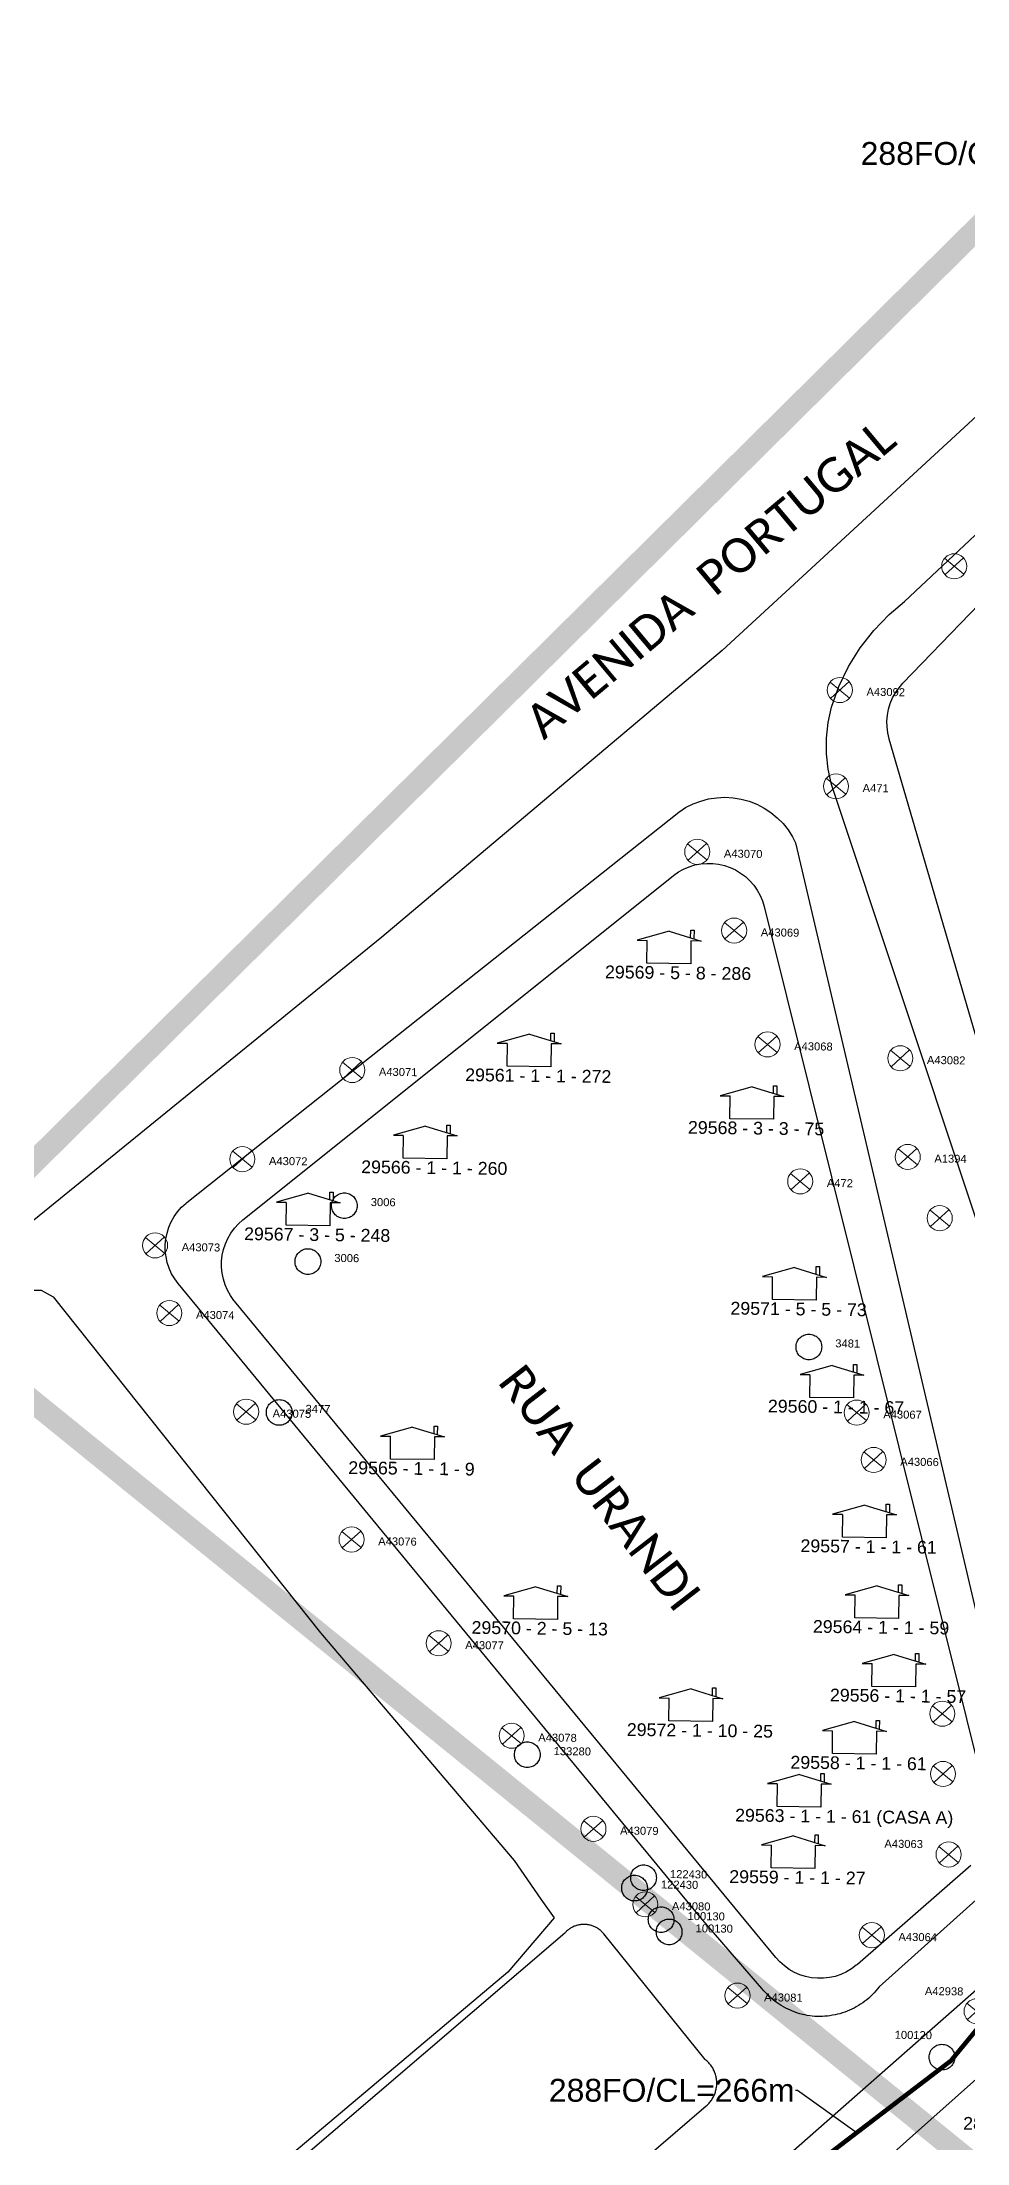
# Model space of a CAD drawing. Header units: millimetres. Extents: x 676447 to 689606, y 7455628 to 7463967.
# Drawn here: x 687744.1 to 687825.1, y 7460606.2 to 7460790 of the extents above; entities that cross this region are included whole.
import ezdxf

# ---------------------------------------------------------------- set-up
doc = ezdxf.new("R2010")
doc.units = ezdxf.units.MM
doc.header["$LTSCALE"] = 0.1
doc.header["$MEASUREMENT"] = 0
doc.linetypes.add('PHANTOM2', pattern=[1.25, 0.625, -0.125, 0.125, -0.125, 0.125, -0.125])
doc.layers.add('10.4-Postes', color=1, linetype='Continuous', lineweight=0)
for name, color, linetype in [('Caixas Subterrâneas', 5, 'Continuous'), ('CELULARIZAÇÃO CABO 5', 7, 'Continuous'), ('label_cabos', 7, 'Continuous'), ('label_cabos @ 1', 7, 'Continuous'), ('LEGENDAS_INFRAESTRUTURAS', 7, 'Continuous'), ('MUB_MEIOFIO', 7, 'Continuous'), ('MUB_OBRA_ARTE', 7, 'Continuous'), ('MUB_QUADRAS', 7, 'Continuous'), ('MUB_SEGMENTO', 7, 'Continuous'), ('NOS_DE_INFRAESTRUTURA', 7, 'Continuous'), ('surveys', 7, 'Continuous'), ('SURVEYS_LEGENDAS', 7, 'Continuous')]:
    doc.layers.add(name, color=color, linetype=linetype)
doc.styles.add('Legend', font='calibri.ttf')
doc.styles.get("Standard").update_dxf_attribs({"font": 'arial.ttf'})
doc.dimstyles.new('FW', dxfattribs={"dimscale": 0, "dimtxt": 2, "dimasz": 0.18, "dimexe": 0.18, "dimexo": 0.0625, "dimgap": 0.09, "dimtad": 0, "dimtoh": 1, "dimdec": 0, "dimzin": 0, "dimdsep": 46, "dimtxsty": 'Standard', "dimcen": 0.09, "dimse1": 1, "dimse2": 1, "dimsd1": 1, "dimsd2": 1, "dimclrt": 7, "dimadec": 0, "dimazin": 0, "dimtfac": 1, "dimtdec": 0, "dimtofl": 0, "dimtmove": 0, "dimatfit": 3, "dimfxl": 0, "dimtolj": 1, "dimtzin": 0, "dimarcsym": 0})

# ---------------------------------------------------------------- blocks, each defined once
blk = doc.blocks.new('PTPT')
at = {"layer": '10.4-Postes', "color": 1, "linetype": 'PHANTOM2'}
for points in [[(-0.0000079, 0.0000104), (0.0000075, -0.000002)], [(0.000007, 0.0000109), (-0.0000074, -0.0000025)]]:
    blk.add_lwpolyline(points, dxfattribs=at)
at = {"layer": '10.4-Postes', "color": 1}
blk.add_circle((-0.0000002, 0.0000042), 0.00000987, dxfattribs=at)
blk = doc.blocks.new('MHMZ')
at = {"linetype": 'PHANTOM2'}
blk.add_circle((0, 0), 0.0000101, dxfattribs=at)
blk = doc.blocks.new('LVLV')
for p, q in [((0, 0.0000254), (-0.0000251, 0.000018)), ((-0.0000251, 0.000018), (-0.0000173, 0.000018)), ((-0.0000172, 0), (-0.0000172, 0.0000179)), ((0, 0.0000254), (0.0000251, 0.000018)), ((0.0000169, 0.0000264), (0.0000195, 0.0000264)), ((0.0000169, 0.0000205), (0.0000169, 0.0000264)), ((0.0000251, 0.000018), (0.0000172, 0.000018)), ((0.0000172, 0.000018), (0.0000172, 0)), ((0.0000195, 0.0000264), (0.0000195, 0.0000198)), ((0.0000172, 0), (-0.0000172, 0))]:
    blk.add_line(p, q)

msp = doc.modelspace()

# ---------------------------------------------------------------- linework, layer by layer
at = {"color": 1, "const_width": 0.4}
msp.add_lwpolyline([(687664.85, 7460492.18), (687664.85, 7460492.18), (687673.68, 7460492.7), (687762.97, 7460567.06), (687823.66, 7460613.39), (687840.93, 7460634.38), (687840.93, 7460634.38), (687840.93, 7460634.38), (687840.93, 7460634.38), (687844.46, 7460637.56)], dxfattribs=at)
at = {"layer": 'CELULARIZAÇÃO CABO 5', "color": 6, "const_width": 2}
msp.add_lwpolyline([(687832.07, 7460779.74), (687731.71, 7460680.45), (687829.52, 7460601.15), (687829.52, 7460601.15), (687863.87, 7460526), (687906.7, 7460513.34), (687894.17, 7460505.78), (687933.94, 7460486.64), (687933.94, 7460486.64), (687905.41, 7460401.32), (687981.65, 7460381.61), (688093.81, 7460413.41), (687978.37, 7460609.41), (687978.37, 7460609.41), (687907.78, 7460591.89), (687884.72, 7460648.05), (687884.72, 7460648.05), (687881.34, 7460665.34), (687887.11, 7460672.27), (687886.61, 7460692.44), (687868.2, 7460698.52), (687832.07, 7460779.74)], dxfattribs=at)
at = {"layer": 'MUB_MEIOFIO', "linetype": 'Continuous'}
for points in [[(687867.71, 7460797.36), (687834.85, 7460765.51), (687803.63, 7460736.75), (687773.85, 7460711.69), (687710.39, 7460660.13)], [(687837.51, 7460652.06), (687813.19, 7460725.05), (687812.91, 7460726.37), (687812.76, 7460727.73), (687812.76, 7460729.1), (687812.9, 7460730.46), (687813.19, 7460731.8), (687813.85, 7460733.62), (687814.69, 7460735.35), (687815.71, 7460736.99), (687816.9, 7460738.52), (687818.24, 7460739.91), (687819.6, 7460741.06), (687851.44, 7460770.95)], [(687826.72, 7460628.23), (687817.36, 7460619.85), (687817.22, 7460619.68), (687817.08, 7460619.51), (687816.93, 7460619.34), (687816.78, 7460619.18), (687816.62, 7460619.02), (687816.46, 7460618.87), (687816.29, 7460618.73), (687816.12, 7460618.59), (687815.94, 7460618.46), (687815.75, 7460618.33), (687815.57, 7460618.22), (687815.37, 7460618.1), (687815.18, 7460618), (687814.98, 7460617.9), (687814.78, 7460617.8), (687814.57, 7460617.72), (687814.37, 7460617.64), (687814.16, 7460617.57), (687813.94, 7460617.5), (687813.73, 7460617.45), (687813.51, 7460617.4), (687813.29, 7460617.36), (687813.07, 7460617.32), (687812.85, 7460617.29), (687812.63, 7460617.28), (687812.41, 7460617.26), (687812.19, 7460617.26), (687811.97, 7460617.26), (687811.75, 7460617.27), (687811.52, 7460617.29), (687811.3, 7460617.32), (687811.08, 7460617.35), (687810.87, 7460617.4), (687810.65, 7460617.44), (687810.43, 7460617.5), (687810.22, 7460617.56), (687810.01, 7460617.64), (687809.8, 7460617.71), (687809.6, 7460617.8), (687809.4, 7460617.89), (687809.2, 7460617.99), (687809, 7460618.1), (687808.81, 7460618.21), (687808.62, 7460618.33), (687808.44, 7460618.45), (687808.26, 7460618.58), (687808.09, 7460618.72), (687807.92, 7460618.87), (687807.75, 7460619.02), (687807.59, 7460619.17), (687807.44, 7460619.33), (687807.29, 7460619.5), (687801.75, 7460625.9), (687756.02, 7460681.37), (687755.71, 7460681.79), (687755.44, 7460682.24), (687755.23, 7460682.72), (687755.06, 7460683.21), (687754.95, 7460683.72), (687754.89, 7460684.24), (687754.88, 7460684.77), (687754.93, 7460685.29), (687755.04, 7460685.8), (687755.2, 7460686.3), (687755.4, 7460686.78), (687755.66, 7460687.24), (687755.97, 7460687.66), (687756.31, 7460688.05), (687756.7, 7460688.41), (687756.77, 7460688.47), (687769.39, 7460698.48), (687799.83, 7460722.63), (687800.43, 7460723.02), (687801.08, 7460723.34), (687801.75, 7460723.59), (687802.44, 7460723.78), (687803.15, 7460723.88), (687803.87, 7460723.92), (687804.59, 7460723.88), (687805.3, 7460723.76), (687805.99, 7460723.57), (687806.66, 7460723.31), (687807.3, 7460722.98), (687807.9, 7460722.58), (687808.46, 7460722.13), (687808.96, 7460721.62), (687809.41, 7460721.06), (687809.8, 7460720.45), (687810.06, 7460719.94), (687829.4, 7460637.55)], [(687707.36, 7460556.69), (687665.64, 7460605.71), (687662.44, 7460609.48), (687662.25, 7460609.73), (687662.09, 7460610), (687661.51, 7460611.14), (687661.54, 7460611.94), (687661.96, 7460612.75), (687662.96, 7460613.86), (687664.96, 7460615.52), (687694.36, 7460640.01), (687719.29, 7460661.86), (687741.8, 7460680.07), (687743.02, 7460680.81), (687744.01, 7460680.81), (687745.06, 7460680.21), (687768.47, 7460650.83), (687785.43, 7460630.91), (687787.75, 7460627.53), (687788.94, 7460625.88), (687784.86, 7460621.14), (687708.63, 7460556.95), (687708.06, 7460556.69), (687707.36, 7460556.69)], [(687830, 7460623.22), (687782.23, 7460581.22)]]:
    msp.add_lwpolyline(points, dxfattribs=at)
at = {"layer": 'MUB_OBRA_ARTE', "linetype": 'Continuous'}
for points in [[(687724.4, 7460542.55), (687802.24, 7460609.44), (687802.31, 7460609.5), (687802.38, 7460609.56), (687802.44, 7460609.62), (687802.5, 7460609.69), (687802.56, 7460609.76), (687802.62, 7460609.83), (687802.67, 7460609.91), (687802.72, 7460609.98), (687802.77, 7460610.06), (687802.82, 7460610.14), (687802.86, 7460610.22), (687802.9, 7460610.3), (687802.94, 7460610.38), (687802.98, 7460610.47), (687803.01, 7460610.55), (687803.04, 7460610.64), (687803.06, 7460610.73), (687803.09, 7460610.82), (687803.11, 7460610.91), (687803.12, 7460611), (687803.14, 7460611.09), (687803.15, 7460611.18), (687803.15, 7460611.27), (687803.16, 7460611.36), (687803.16, 7460611.45), (687803.16, 7460611.54), (687803.15, 7460611.63), (687803.14, 7460611.72), (687803.13, 7460611.81), (687803.11, 7460611.9), (687803.1, 7460611.99), (687803.07, 7460612.08), (687803.05, 7460612.17), (687803.02, 7460612.26), (687802.99, 7460612.34), (687802.96, 7460612.43), (687802.92, 7460612.51), (687802.88, 7460612.6), (687802.84, 7460612.68), (687802.8, 7460612.76), (687802.75, 7460612.83), (687802.7, 7460612.91), (687802.65, 7460612.99), (687802.59, 7460613.06), (687802.53, 7460613.13), (687802.47, 7460613.2), (687802.41, 7460613.26), (687802.34, 7460613.33), (687802.28, 7460613.39), (687802.21, 7460613.45), (687802.14, 7460613.51), (687793.26, 7460624.49), (687793.21, 7460624.55), (687793.16, 7460624.61), (687793.11, 7460624.67), (687793.05, 7460624.72), (687793, 7460624.77), (687792.94, 7460624.82), (687792.87, 7460624.87), (687792.81, 7460624.92), (687792.75, 7460624.96), (687792.68, 7460625), (687792.61, 7460625.04), (687792.55, 7460625.08), (687792.48, 7460625.11), (687792.41, 7460625.14), (687792.33, 7460625.17), (687792.26, 7460625.2), (687792.19, 7460625.22), (687792.11, 7460625.24), (687792.04, 7460625.26), (687791.96, 7460625.28), (687791.88, 7460625.29), (687791.81, 7460625.3), (687791.73, 7460625.31), (687791.65, 7460625.32), (687791.58, 7460625.32), (687791.5, 7460625.32), (687791.42, 7460625.32), (687791.34, 7460625.31), (687791.27, 7460625.31), (687791.19, 7460625.29), (687791.11, 7460625.28), (687791.04, 7460625.26), (687790.96, 7460625.25), (687790.89, 7460625.23), (687790.81, 7460625.2), (687790.74, 7460625.17), (687790.67, 7460625.15), (687790.6, 7460625.11), (687790.53, 7460625.08), (687790.46, 7460625.04), (687790.39, 7460625.01), (687790.32, 7460624.96), (687790.26, 7460624.92), (687790.2, 7460624.88), (687790.14, 7460624.83), (687790.08, 7460624.78), (687790.02, 7460624.73), (687789.96, 7460624.67), (687789.91, 7460624.62), (687789.86, 7460624.56)], [(687789.86, 7460624.56), (687711.97, 7460557.91)]]:
    msp.add_lwpolyline(points, dxfattribs=at)
at = {"layer": 'MUB_QUADRAS', "linetype": 'Continuous'}
for points in [[(687818.25, 7460729.01), (687818.24, 7460729.04), (687818.12, 7460729.55), (687818.06, 7460730.07), (687818.05, 7460730.59), (687818.09, 7460731.11), (687818.19, 7460731.63), (687818.35, 7460732.13), (687818.55, 7460732.61), (687818.8, 7460733.07), (687819.11, 7460733.49), (687819.45, 7460733.89), (687848.76, 7460764.22)], [(687827.3, 7460698.05), (687818.25, 7460729.01)], [(687760.95, 7460679.85), (687760.9, 7460679.91), (687760.6, 7460680.34), (687760.34, 7460680.79), (687760.13, 7460681.27), (687759.97, 7460681.77), (687759.86, 7460682.28), (687759.81, 7460682.8), (687759.82, 7460683.33), (687759.87, 7460683.85), (687759.99, 7460684.36), (687760.15, 7460684.86), (687760.37, 7460685.33), (687760.63, 7460685.78), (687760.94, 7460686.21), (687761.29, 7460686.59), (687761.68, 7460686.94), (687799.33, 7460717.05), (687799.38, 7460717.09), (687799.8, 7460717.39), (687800.26, 7460717.64), (687800.74, 7460717.84), (687801.24, 7460718), (687801.76, 7460718.1), (687802.28, 7460718.14), (687802.8, 7460718.13), (687803.32, 7460718.07), (687803.83, 7460717.95), (687804.33, 7460717.78), (687804.8, 7460717.56), (687805.25, 7460717.29), (687805.67, 7460716.98), (687806.05, 7460716.62), (687806.39, 7460716.22), (687806.69, 7460715.8), (687806.95, 7460715.34), (687807.15, 7460714.86), (687807.31, 7460714.36), (687826.98, 7460635.45)], [(687825.41, 7460630.47), (687815.47, 7460621.82), (687815.37, 7460621.74), (687814.95, 7460621.42), (687814.5, 7460621.16), (687814.02, 7460620.94), (687813.53, 7460620.77), (687813.02, 7460620.66), (687812.5, 7460620.6), (687811.97, 7460620.6), (687811.45, 7460620.65), (687810.94, 7460620.75), (687810.44, 7460620.91), (687809.96, 7460621.12), (687809.5, 7460621.37), (687809.08, 7460621.68), (687808.69, 7460622.03), (687808.33, 7460622.41), (687780.38, 7460656.3), (687760.95, 7460679.85)], [(687787.01, 7460577.2), (687830.16, 7460615.59), (687830.4, 7460615.79), (687830.67, 7460615.96), (687830.95, 7460616.1), (687831.24, 7460616.21), (687831.54, 7460616.29), (687831.85, 7460616.34), (687832.17, 7460616.35), (687832.48, 7460616.34), (687832.79, 7460616.28), (687833.09, 7460616.2), (687833.39, 7460616.09), (687833.66, 7460615.94), (687833.93, 7460615.77), (687834.17, 7460615.57), (687834.39, 7460615.35), (687834.59, 7460615.1), (687834.76, 7460614.84), (687834.9, 7460614.56), (687834.98, 7460614.34), (687858.17, 7460547.59)]]:
    msp.add_lwpolyline(points, dxfattribs=at)

# ---------------------------------------------------------------- block references
at = {"layer": 'Caixas Subterrâneas', "color": 40, "xscale": 111319.4907932736, "yscale": 111319.4907932736, "zscale": 111319.4907932736}
for p, rotation in [((687770.56, 7460688.19), 359.2856540668482), ((687811.22, 7460675.83), 359.285495608489), ((687764.86, 7460670.1), 359.2856700888718), ((687786.57, 7460640.16), 359.2855781454506), ((687795.96, 7460628.49), 359.2855388113183), ((687798.29, 7460625.73), 359.2855290788608), ((687822.87, 7460613.7), 359.2854495995902)]:
    msp.add_blockref('MHMZ', p, dxfattribs=dict(at, rotation=rotation))
at = {"layer": 'Caixas Subterrâneas', "color": 5}
for p, xscale, yscale, zscale, rotation in [((687767.37, 7460683.3), 111319.4907932735, 111319.4907932735, 111319.4907932735, 312.2856646535986), ((687811.22, 7460675.83), 111319.4907932736, 111319.4907932736, 111319.4907932736, 359.285495608489), ((687764.86, 7460670.1), 111319.4907932736, 111319.4907932736, 111319.4907932736, 359.2856700888718), ((687786.57, 7460640.16), 111319.4907932736, 111319.4907932736, 111319.4907932736, 359.2855781454506), ((687796.75, 7460629.4), 111319.4907932736, 111319.4907932736, 111319.4907932736, 359.2855360804866), ((687798.99, 7460624.66), 111319.4907932736, 111319.4907932736, 111319.4907932736, 359.2855260723771)]:
    msp.add_blockref('MHMZ', p, dxfattribs=dict(at, xscale=xscale, yscale=yscale, zscale=zscale, rotation=rotation))
at = {"layer": 'NOS_DE_INFRAESTRUTURA', "color": 1}
for p, xscale, yscale, zscale, rotation in [((687823.96, 7460743.66), 111319.4907932736, 111319.4907932736, 111319.4907932736, 359.2854684439571), ((687823.96, 7460743.66), 111319.4907932736, 111319.4907932736, 111319.4907932736, 359.2854684439571), ((687813.95, 7460732.83), 111319.4907932736, 111319.4907932736, 111319.4907932736, 359.2855031057882), ((687813.95, 7460732.83), 111319.4907932736, 111319.4907932736, 111319.4907932736, 359.2855031057882), ((687813.61, 7460724.41), 111319.4907932736, 111319.4907932736, 111319.4907932736, 359.2855017530948), ((687813.61, 7460724.41), 111319.4907932736, 111319.4907932736, 111319.4907932736, 359.2855017530948), ((687801.47, 7460718.68), 111319.4907932736, 111319.4907932736, 111319.4907932736, 359.2855461072467), ((687801.47, 7460718.68), 111319.4907932736, 111319.4907932736, 111319.4907932736, 359.2855461072468), ((687804.7, 7460711.79), 111319.4907932735, 111319.4907932735, 111319.4907932735, 359.2855316515369), ((687804.7, 7460711.79), 111319.4907932735, 111319.4907932735, 111319.4907932735, 359.2855316515369), ((687807.62, 7460701.83), 111319.4907932735, 111319.4907932735, 111319.4907932735, 359.2855174476758), ((687807.62, 7460701.83), 111319.4907932735, 111319.4907932735, 111319.4907932735, 359.2855174476758), ((687771.27, 7460699.59), 111319.4907932736, 111319.4907932736, 111319.4907932736, 359.2856549398452), ((687771.27, 7460699.59), 111319.4907932736, 111319.4907932736, 111319.4907932736, 359.2856549398452), ((687819.24, 7460700.62), 111319.4907932735, 111319.4907932735, 111319.4907932735, 359.2854728877094), ((687819.24, 7460700.62), 111319.4907932736, 111319.4907932736, 111319.4907932736, 359.2854728877094), ((687761.65, 7460691.79), 111319.4907932736, 111319.4907932736, 111319.4907932736, 359.2856890821801), ((687761.65, 7460691.79), 111319.4907932736, 111319.4907932736, 111319.4907932736, 359.2856890821801), ((687819.89, 7460691.99), 111319.4907932736, 111319.4907932736, 111319.4907932736, 359.2854677098698), ((687819.89, 7460691.99), 111319.4907932736, 111319.4907932736, 111319.4907932736, 359.2854677098698), ((687810.48, 7460689.85), 111319.4907932735, 111319.4907932735, 111319.4907932735, 359.2855028181774), ((687810.48, 7460689.85), 111319.4907932735, 111319.4907932735, 111319.4907932735, 359.2855028181772), ((687822.69, 7460686.63), 111319.4907932736, 111319.4907932736, 111319.4907932736, 359.2854554002671), ((687822.69, 7460686.63), 111319.4907932736, 111319.4907932736, 111319.4907932736, 359.2854554002671), ((687754.01, 7460684.25), 111319.4907932736, 111319.4907932736, 111319.4907932736, 359.2857157336212), ((687754.01, 7460684.25), 111319.4907932736, 111319.4907932736, 111319.4907932736, 359.2857157336211), ((687755.26, 7460678.33), 111319.4907932736, 111319.4907932736, 111319.4907932736, 359.2857091599826), ((687755.26, 7460678.33), 111319.4907932736, 111319.4907932736, 111319.4907932736, 359.2857091599826), ((687761.98, 7460669.7), 111319.4907932736, 111319.4907932736, 111319.4907932736, 359.2856809128348), ((687761.98, 7460669.7), 111319.4907932736, 111319.4907932736, 111319.4907932736, 359.2856809128349), ((687815.42, 7460669.62), 111319.4907932736, 111319.4907932736, 111319.4907932736, 359.2854777017788), ((687815.42, 7460669.62), 111319.4907932736, 111319.4907932736, 111319.4907932736, 359.2854777017788), ((687816.91, 7460665.48), 111319.4907932736, 111319.4907932736, 111319.4907932736, 359.2854707255549), ((687816.91, 7460665.48), 111319.4907932736, 111319.4907932736, 111319.4907932736, 359.2854707255549), ((687771.21, 7460658.52), 111319.4907932736, 111319.4907932736, 111319.4907932736, 359.285642306465), ((687771.21, 7460658.52), 111319.4907932736, 111319.4907932736, 111319.4907932736, 359.285642306465), ((687778.83, 7460649.44), 111319.4907932736, 111319.4907932736, 111319.4907932736, 359.2856104703973), ((687778.83, 7460649.44), 111319.4907932736, 111319.4907932736, 111319.4907932736, 359.2856104703973), ((687822.92, 7460643.28), 111319.4907932736, 111319.4907932736, 111319.4907932736, 359.2854409299041), ((687822.92, 7460643.28), 111319.4907932736, 111319.4907932736, 111319.4907932736, 359.2854409299041), ((687785.22, 7460641.35), 111319.4907932736, 111319.4907932736, 111319.4907932736, 359.2855836548599), ((687785.22, 7460641.35), 111319.4907932736, 111319.4907932736, 111319.4907932736, 359.2855836548599), ((687822.98, 7460638.01), 111319.4907932736, 111319.4907932736, 111319.4907932736, 359.2854390665108), ((687822.98, 7460638.01), 111319.4907932736, 111319.4907932736, 111319.4907932736, 359.2854390665108), ((687792.38, 7460633.21), 111319.4907932736, 111319.4907932736, 111319.4907932736, 359.2855538863436), ((687792.38, 7460633.21), 111319.4907932736, 111319.4907932736, 111319.4907932736, 359.2855538863436), ((687823.47, 7460630.96), 111319.4907932736, 111319.4907932736, 111319.4907932736, 359.2854349657981), ((687823.47, 7460630.96), 111319.4907932736, 111319.4907932736, 111319.4907932736, 359.2854349657981), ((687796.92, 7460626.6), 111319.4907932736, 111319.4907932736, 111319.4907932736, 359.2855345682882), ((687796.92, 7460626.6), 111319.4907932736, 111319.4907932736, 111319.4907932736, 359.2855345682882), ((687816.75, 7460623.91), 111319.4907932736, 111319.4907932736, 111319.4907932736, 359.2854583039937), ((687816.75, 7460623.91), 111319.4907932736, 111319.4907932736, 111319.4907932736, 359.2854583039937), ((687804.99, 7460618.62), 111319.4907932736, 111319.4907932736, 111319.4907932736, 359.2855013635682), ((687804.99, 7460618.62), 111319.4907932736, 111319.4907932736, 111319.4907932736, 359.2855013635682), ((687825.92, 7460617.25), 111319.4907932735, 111319.4907932735, 111319.4907932735, 359.285421379957), ((687825.92, 7460617.25), 111319.4907932735, 111319.4907932735, 111319.4907932735, 359.285421379957)]:
    msp.add_blockref('PTPT', p, dxfattribs=dict(at, xscale=xscale, yscale=yscale, zscale=zscale, rotation=rotation))
at = {"layer": 'surveys', "color": 0}
for p, xscale, yscale, zscale, rotation in [((687798.96, 7460709.37), 111319.4907932736, 111319.4907932736, 111319.4907932736, 359.285552726302), ((687786.72, 7460700.37), 111319.4907932736, 111319.4907932736, 111319.4907932736, 359.2855964388615), ((687806.22, 7460695.77), 111319.4907932736, 111319.4907932736, 111319.4907932736, 359.2855208541714), ((687777.62, 7460692.32), 111319.4907932735, 111319.4907932735, 111319.4907932735, 359.2856285092844), ((687767.38, 7460686.46), 111319.4907932736, 111319.4907932736, 111319.4907932736, 359.2856656273243), ((687809.94, 7460679.95), 111319.4907932736, 111319.4907932736, 111319.4907932736, 359.2855017588602), ((687813.22, 7460671.39), 111319.4907932736, 111319.4907932736, 111319.4907932736, 359.2854865995548), ((687776.5, 7460666), 111319.4907932735, 111319.4907932735, 111319.4907932735, 359.2856082835194), ((687816.07, 7460659.17), 111319.4907932736, 111319.4907932736, 111319.4907932736, 359.285471935941), ((687787.29, 7460652.02), 111319.4907932736, 111319.4907932736, 111319.4907932736, 359.2855682791024), ((687817.16, 7460652.11), 111319.4907932736, 111319.4907932736, 111319.4907932736, 359.285465595223), ((687818.65, 7460646.11), 111319.4907932735, 111319.4907932735, 111319.4907932735, 359.2854580500277), ((687800.88, 7460643.09), 111319.4907932736, 111319.4907932736, 111319.4907932736, 359.2855246816437), ((687815.19, 7460640.23), 111319.4907932736, 111319.4907932736, 111319.4907932736, 359.2854693547599), ((687810.36, 7460635.6), 111319.4907932736, 111319.4907932736, 111319.4907932736, 359.2854401482838), ((687809.84, 7460630.23), 111319.4907932736, 111319.4907932736, 111319.4907932736, 359.2854865558221)]:
    msp.add_blockref('LVLV', p, dxfattribs=dict(at, xscale=xscale, yscale=yscale, zscale=zscale, rotation=rotation))

# ---------------------------------------------------------------- texts
at = {"layer": 'label_cabos', "linetype": 'Continuous', "char_height": 2, "attachment_point": 6}
for s, insert in [('288FO/CL=425m', (687837.26, 7460780.23)), ('288FO/CL=266m', (687809.97, 7460610.79))]:
    msp.add_mtext(s, dxfattribs=dict(at, insert=insert))
at = {"layer": 'LEGENDAS_INFRAESTRUTURAS', "color": 1}
for s, rotation, p in [('A43092', 359.2855, (687816.26, 7460732.8)), ('A43092', 359.2855, (687816.26, 7460732.8)), ('A471', 359.2855, (687815.92, 7460724.38)), ('A471', 359.2855, (687815.92, 7460724.38)), ('A43070', 359.2855, (687803.78, 7460718.65)), ('A43070', 359.2855, (687803.78, 7460718.65)), ('A43069', 359.2855, (687807.01, 7460711.76)), ('A43069', 359.2855, (687807.01, 7460711.76)), ('A43068', 359.2855, (687809.93, 7460701.8)), ('A43068', 359.2855, (687809.93, 7460701.8)), ('A43082', 359.2855, (687821.55, 7460700.59)), ('A43082', 359.2855, (687821.55, 7460700.59)), ('A43071', 359.2856, (687773.58, 7460699.56)), ('A43071', 359.2856, (687773.58, 7460699.56)), ('A43072', 359.2857, (687763.96, 7460691.76)), ('A43072', 359.2857, (687763.96, 7460691.76)), ('A1394', 359.2855, (687822.2, 7460691.97)), ('A1394', 359.2855, (687822.2, 7460691.97)), ('A472', 359.2855, (687812.79, 7460689.83)), ('A472', 359.2855, (687812.79, 7460689.83)), ('A43073', 359.2857, (687756.32, 7460684.22)), ('A43073', 359.2857, (687756.32, 7460684.22)), ('A43074', 359.2857, (687757.57, 7460678.3)), ('A43074', 359.2857, (687757.57, 7460678.3)), ('A43075', 359.2857, (687764.28, 7460669.67)), ('A43075', 359.2857, (687764.28, 7460669.67)), ('A43067', 359.2855, (687817.73, 7460669.59)), ('A43067', 359.2855, (687817.73, 7460669.59)), ('A43066', 359.2855, (687819.22, 7460665.45)), ('A43066', 359.2855, (687819.22, 7460665.45)), ('A43076', 359.2856, (687773.52, 7460658.49)), ('A43076', 359.2856, (687773.52, 7460658.49)), ('A43077', 359.2856, (687781.14, 7460649.41)), ('A43077', 359.2856, (687781.14, 7460649.41)), ('A43078', 359.2856, (687787.53, 7460641.32)), ('A43078', 359.2856, (687787.53, 7460641.32)), ('A43079', 359.2855, (687794.69, 7460633.18)), ('A43079', 359.2855, (687794.69, 7460633.18)), ('A43063', 359.2854, (687817.83, 7460632.03)), ('A43080', 359.2855, (687799.23, 7460626.57)), ('A43080', 359.2855, (687799.23, 7460626.57)), ('A43064', 359.2854, (687819.06, 7460623.88)), ('A42938', 359.2854, (687821.37, 7460619.14)), ('A43081', 359.2855, (687807.3, 7460618.59)), ('A43081', 359.2855, (687807.3, 7460618.59))]:
    msp.add_text(s, height=0.7, rotation=rotation, dxfattribs=at).set_placement(p)
at = {"layer": 'LEGENDAS_INFRAESTRUTURAS', "color": 5}
for s, rotation, p in [('3006', 359.2856, (687772.87, 7460688.16)), ('3006', 359.2857, (687769.68, 7460683.27)), ('3481', 359.2855, (687813.53, 7460675.8)), ('3481', 359.2855, (687813.53, 7460675.8)), ('3477', 359.2857, (687767.16, 7460670.07)), ('3477', 359.2857, (687767.16, 7460670.07)), ('133280', 359.2856, (687788.88, 7460640.13)), ('133280', 359.2856, (687788.88, 7460640.13)), ('122430', 359.2855, (687798.27, 7460628.46)), ('122430', 359.2855, (687799.06, 7460629.37)), ('100130', 359.2855, (687800.6, 7460625.7)), ('100130', 359.2855, (687801.3, 7460624.63)), ('100120', 359.2854, (687818.73, 7460615.31))]:
    msp.add_text(s, height=0.7, rotation=rotation, dxfattribs=at).set_placement(p)
at = {"layer": 'MUB_SEGMENTO', "color": 253, "style": 'Legend'}
for s, rotation, p in [('AVENIDA  PORTUGAL', 39.9086, (687788.02, 7460728.87)), ('RUA  URANDI', 307.6737, (687783.9, 7460672.76))]:
    msp.add_text(s, height=3, rotation=rotation, dxfattribs=at).set_placement(p)
at = {"layer": 'SURVEYS_LEGENDAS', "color": 0}
for s, rotation, p in [('29569 - 5 - 8 - 286', 359.2856, (687793.37, 7460708.09)), ('29561 - 1 - 1 - 272', 359.2856, (687781.13, 7460699.09)), ('29568 - 3 - 3 - 75', 359.2855, (687800.63, 7460694.49)), ('29566 - 1 - 1 - 260', 359.2856, (687772.03, 7460691.04)), ('29567 - 3 - 5 - 248', 359.2857, (687761.78, 7460685.18)), ('29571 - 5 - 5 - 73', 359.2855, (687804.35, 7460678.67)), ('29560 - 1 - 1 - 67', 359.2855, (687807.63, 7460670.11)), ('29565 - 1 - 1 - 9', 359.2856, (687770.9, 7460664.72)), ('29557 - 1 - 1 - 61', 359.2855, (687810.48, 7460657.89)), ('29570 - 2 - 5 - 13', 359.2856, (687781.69, 7460650.74)), ('29564 - 1 - 1 - 59', 359.2855, (687811.57, 7460650.83)), ('29556 - 1 - 1 - 57', 359.2855, (687813.06, 7460644.83)), ('29572 - 1 - 10 - 25', 359.2855, (687795.28, 7460641.81)), ('29558 - 1 - 1 - 61', 359.2855, (687809.6, 7460638.95)), ('29563 - 1 - 1 - 61 (CASA A)', 359.2854, (687804.76, 7460634.32)), ('29559 - 1 - 1 - 27', 359.2855, (687804.25, 7460628.95)), ('28361 - 1 - 1 - 58', 359.2854, (687824.72, 7460607.36))]:
    msp.add_text(s, height=1.1132, rotation=rotation, dxfattribs=at).set_placement(p)

# ---------------------------------------------------------------- leaders
at = {"layer": 'label_cabos @ 1', "linetype": 'Continuous', "annotation_type": 0, "has_hookline": 1, "hookline_direction": 1, "text_width": 21.23}
for points in [[(687847.37, 7460769.52), (687837.53, 7460780.23), (687837.35, 7460780.23)], [(687815.23, 7460607.19), (687810.24, 7460610.79), (687810.06, 7460610.79)]]:
    msp.add_leader(points, dimstyle='FW', override={"dimscale": 1}, dxfattribs=at)

doc.saveas('drawing.dxf')
